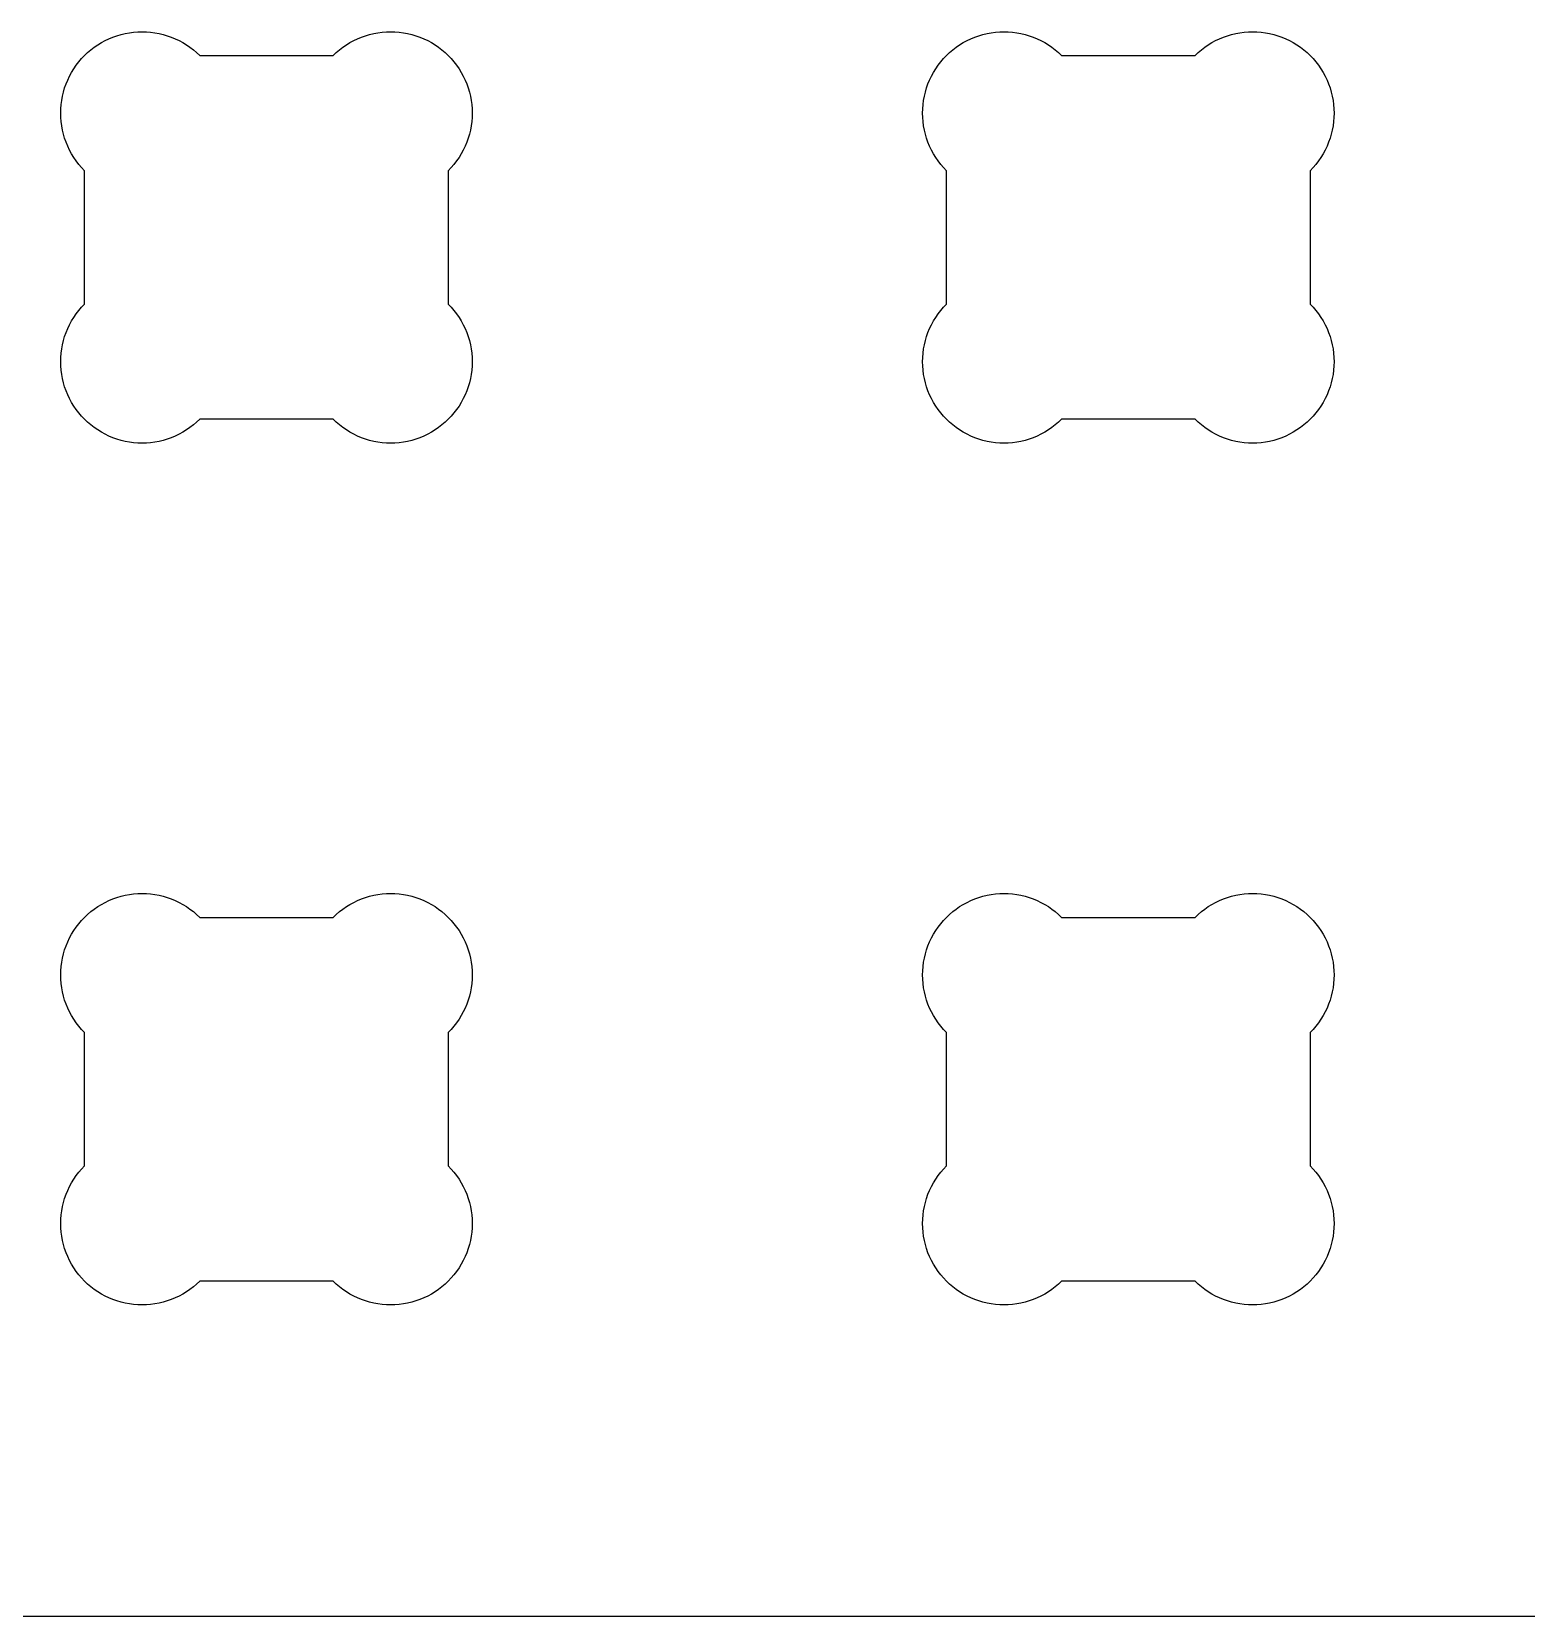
# Model space of a CAD drawing. Header units: metres. Extents: x 0 to 406, y 0 to 165.
# Drawn here: x 51.7 to 106.7, y 0 to 58.4 of the extents above; entities that cross this region are included whole.
import ezdxf

# ---------------------------------------------------------------- set-up
doc = ezdxf.new("R2010")
doc.units = ezdxf.units.M

msp = doc.modelspace()

# ---------------------------------------------------------------- linework, layer by layer
for p, q in [((55.5893, 58.3746), (55.7463, 58.3787)), ((55.7463, 58.3787), (55.9033, 58.3746)), ((64.7467, 58.3746), (64.9037, 58.3787)), ((64.9037, 58.3787), (65.0607, 58.3746)), ((87.3393, 58.3746), (87.4963, 58.3787)), ((87.4963, 58.3787), (87.6533, 58.3746)), ((96.4967, 58.3746), (96.6537, 58.3787)), ((96.6537, 58.3787), (96.8107, 58.3746)), ((53.8584, 57.7101), (53.983, 57.8057)), ((53.983, 57.8057), (54.1124, 57.8947)), ((54.1124, 57.8947), (54.2463, 57.9768)), ((54.2463, 57.9768), (54.3843, 58.0517)), ((54.3843, 58.0517), (54.5261, 58.1193)), ((54.5261, 58.1193), (54.6712, 58.1794)), ((54.6712, 58.1794), (54.8193, 58.2318)), ((54.8193, 58.2318), (54.9699, 58.2765)), ((54.9699, 58.2765), (55.1226, 58.3131)), ((55.1226, 58.3131), (55.277, 58.3417)), ((55.277, 58.3417), (55.4327, 58.3622)), ((55.4327, 58.3622), (55.5893, 58.3746)), ((55.9033, 58.3746), (56.0599, 58.3622)), ((56.0599, 58.3622), (56.2156, 58.3417)), ((56.2156, 58.3417), (56.3701, 58.3131)), ((56.3701, 58.3131), (56.5228, 58.2765)), ((56.5228, 58.2765), (56.6734, 58.2318)), ((56.6734, 58.2318), (56.8214, 58.1794)), ((56.8214, 58.1794), (56.9665, 58.1193)), ((56.9665, 58.1193), (57.1083, 58.0517)), ((57.1083, 58.0517), (57.2463, 57.9768)), ((57.2463, 57.9768), (57.3802, 57.8947)), ((57.3802, 57.8947), (57.5097, 57.8057)), ((57.5097, 57.8057), (57.6343, 57.7101)), ((63.0157, 57.7101), (63.1403, 57.8057)), ((63.1403, 57.8057), (63.2698, 57.8947)), ((63.2698, 57.8947), (63.4037, 57.9768)), ((63.4037, 57.9768), (63.5417, 58.0517)), ((63.5417, 58.0517), (63.6835, 58.1193)), ((63.6835, 58.1193), (63.8286, 58.1794)), ((63.8286, 58.1794), (63.9766, 58.2318)), ((63.9766, 58.2318), (64.1272, 58.2765)), ((64.1272, 58.2765), (64.2799, 58.3131)), ((64.2799, 58.3131), (64.4344, 58.3417)), ((64.4344, 58.3417), (64.5901, 58.3622)), ((64.5901, 58.3622), (64.7467, 58.3746)), ((65.0607, 58.3746), (65.2173, 58.3622)), ((65.2173, 58.3622), (65.373, 58.3417)), ((65.373, 58.3417), (65.5274, 58.3131)), ((65.5274, 58.3131), (65.6801, 58.2765)), ((65.6801, 58.2765), (65.8307, 58.2318)), ((65.8307, 58.2318), (65.9788, 58.1794)), ((65.9788, 58.1794), (66.1239, 58.1193)), ((66.1239, 58.1193), (66.2657, 58.0517)), ((66.2657, 58.0517), (66.4037, 57.9768)), ((66.4037, 57.9768), (66.5376, 57.8947)), ((66.5376, 57.8947), (66.667, 57.8057)), ((66.667, 57.8057), (66.7916, 57.7101)), ((85.6084, 57.7101), (85.733, 57.8057)), ((85.733, 57.8057), (85.8624, 57.8947)), ((85.8624, 57.8947), (85.9963, 57.9768)), ((85.9963, 57.9768), (86.1343, 58.0517)), ((86.1343, 58.0517), (86.2761, 58.1193)), ((86.2761, 58.1193), (86.4212, 58.1794)), ((86.4212, 58.1794), (86.5693, 58.2318)), ((86.5693, 58.2318), (86.7199, 58.2765)), ((86.7199, 58.2765), (86.8726, 58.3131)), ((86.8726, 58.3131), (87.027, 58.3417)), ((87.027, 58.3417), (87.1827, 58.3622)), ((87.1827, 58.3622), (87.3393, 58.3746)), ((87.6533, 58.3746), (87.8099, 58.3622)), ((87.8099, 58.3622), (87.9656, 58.3417)), ((87.9656, 58.3417), (88.1201, 58.3131)), ((88.1201, 58.3131), (88.2728, 58.2765)), ((88.2728, 58.2765), (88.4234, 58.2318)), ((88.4234, 58.2318), (88.5714, 58.1794)), ((88.5714, 58.1794), (88.7165, 58.1193)), ((88.7165, 58.1193), (88.8583, 58.0517)), ((88.8583, 58.0517), (88.9963, 57.9768)), ((88.9963, 57.9768), (89.1302, 57.8947)), ((89.1302, 57.8947), (89.2597, 57.8057)), ((89.2597, 57.8057), (89.3843, 57.7101)), ((94.7657, 57.7101), (94.8903, 57.8057)), ((94.8903, 57.8057), (95.0198, 57.8947)), ((95.0198, 57.8947), (95.1537, 57.9768)), ((95.1537, 57.9768), (95.2917, 58.0517)), ((95.2917, 58.0517), (95.4335, 58.1193)), ((95.4335, 58.1193), (95.5786, 58.1794)), ((95.5786, 58.1794), (95.7266, 58.2318)), ((95.7266, 58.2318), (95.8772, 58.2765)), ((95.8772, 58.2765), (96.0299, 58.3131)), ((96.0299, 58.3131), (96.1844, 58.3417)), ((96.1844, 58.3417), (96.3401, 58.3622)), ((96.3401, 58.3622), (96.4967, 58.3746)), ((96.8107, 58.3746), (96.9673, 58.3622)), ((96.9673, 58.3622), (97.123, 58.3417)), ((97.123, 58.3417), (97.2774, 58.3131)), ((97.2774, 58.3131), (97.4301, 58.2765)), ((97.4301, 58.2765), (97.5807, 58.2318)), ((97.5807, 58.2318), (97.7288, 58.1794)), ((97.7288, 58.1794), (97.8739, 58.1193)), ((97.8739, 58.1193), (98.0157, 58.0517)), ((98.0157, 58.0517), (98.1537, 57.9768)), ((98.1537, 57.9768), (98.2876, 57.8947)), ((98.2876, 57.8947), (98.417, 57.8057)), ((98.417, 57.8057), (98.5416, 57.7101)), ((53.3193, 57.142), (53.4149, 57.2666)), ((53.4149, 57.2666), (53.5169, 57.3861)), ((53.5169, 57.3861), (53.625, 57.5)), ((53.625, 57.5), (53.7389, 57.6081)), ((53.7389, 57.6081), (53.8584, 57.7101)), ((57.6343, 57.7101), (57.7537, 57.6081)), ((57.7537, 57.6081), (57.8676, 57.5)), ((57.8676, 57.5), (62.7824, 57.5)), ((62.7824, 57.5), (62.8963, 57.6081)), ((62.8963, 57.6081), (63.0157, 57.7101)), ((66.7916, 57.7101), (66.9111, 57.6081)), ((66.9111, 57.6081), (67.025, 57.5)), ((67.025, 57.5), (67.1331, 57.3861)), ((67.1331, 57.3861), (67.2351, 57.2666)), ((67.2351, 57.2666), (67.3307, 57.142)), ((85.0693, 57.142), (85.1649, 57.2666)), ((85.1649, 57.2666), (85.2669, 57.3861)), ((85.2669, 57.3861), (85.375, 57.5)), ((85.375, 57.5), (85.4889, 57.6081)), ((85.4889, 57.6081), (85.6084, 57.7101)), ((89.3843, 57.7101), (89.5037, 57.6081)), ((89.5037, 57.6081), (89.6176, 57.5)), ((89.6176, 57.5), (94.5324, 57.5)), ((94.5324, 57.5), (94.6463, 57.6081)), ((94.6463, 57.6081), (94.7657, 57.7101)), ((98.5416, 57.7101), (98.6611, 57.6081)), ((98.6611, 57.6081), (98.775, 57.5)), ((98.775, 57.5), (98.8831, 57.3861)), ((98.8831, 57.3861), (98.9851, 57.2666)), ((98.9851, 57.2666), (99.0807, 57.142)), ((53.0057, 56.5989), (53.0733, 56.7407)), ((53.0733, 56.7407), (53.1482, 56.8787)), ((53.1482, 56.8787), (53.2303, 57.0126)), ((53.2303, 57.0126), (53.3193, 57.142)), ((67.3307, 57.142), (67.4197, 57.0126)), ((67.4197, 57.0126), (67.5018, 56.8787)), ((67.5018, 56.8787), (67.5767, 56.7407)), ((67.5767, 56.7407), (67.6443, 56.5989)), ((84.7557, 56.5989), (84.8233, 56.7407)), ((84.8233, 56.7407), (84.8982, 56.8787)), ((84.8982, 56.8787), (84.9803, 57.0126)), ((84.9803, 57.0126), (85.0693, 57.142)), ((99.0807, 57.142), (99.1697, 57.0126)), ((99.1697, 57.0126), (99.2518, 56.8787)), ((99.2518, 56.8787), (99.3267, 56.7407)), ((99.3267, 56.7407), (99.3943, 56.5989)), ((52.8119, 56.0024), (52.8485, 56.1551)), ((52.8485, 56.1551), (52.8932, 56.3057)), ((52.8932, 56.3057), (52.9456, 56.4538)), ((52.9456, 56.4538), (53.0057, 56.5989)), ((67.6443, 56.5989), (67.7044, 56.4538)), ((67.7044, 56.4538), (67.7568, 56.3057)), ((67.7568, 56.3057), (67.8015, 56.1551)), ((67.8015, 56.1551), (67.8381, 56.0024)), ((84.5619, 56.0024), (84.5985, 56.1551)), ((84.5985, 56.1551), (84.6432, 56.3057)), ((84.6432, 56.3057), (84.6956, 56.4538)), ((84.6956, 56.4538), (84.7557, 56.5989)), ((99.3943, 56.5989), (99.4544, 56.4538)), ((99.4544, 56.4538), (99.5068, 56.3057)), ((99.5068, 56.3057), (99.5515, 56.1551)), ((99.5515, 56.1551), (99.5881, 56.0024)), ((52.7463, 55.3787), (52.7504, 55.5357)), ((52.7504, 55.5357), (52.7628, 55.6923)), ((52.7628, 55.6923), (52.7833, 55.848)), ((52.7833, 55.848), (52.8119, 56.0024)), ((67.8381, 56.0024), (67.8667, 55.848)), ((67.8667, 55.848), (67.8872, 55.6923)), ((67.8872, 55.6923), (67.8996, 55.5357)), ((67.8996, 55.5357), (67.9037, 55.3787)), ((84.4963, 55.3787), (84.5004, 55.5357)), ((84.5004, 55.5357), (84.5128, 55.6923)), ((84.5128, 55.6923), (84.5333, 55.848)), ((84.5333, 55.848), (84.5619, 56.0024)), ((99.5881, 56.0024), (99.6167, 55.848)), ((99.6167, 55.848), (99.6372, 55.6923)), ((99.6372, 55.6923), (99.6496, 55.5357)), ((99.6496, 55.5357), (99.6537, 55.3787)), ((52.7504, 55.2217), (52.7463, 55.3787)), ((52.7628, 55.0651), (52.7504, 55.2217)), ((52.7833, 54.9094), (52.7628, 55.0651)), ((52.8119, 54.7549), (52.7833, 54.9094)), ((67.8667, 54.9094), (67.8381, 54.7549)), ((67.8872, 55.0651), (67.8667, 54.9094)), ((67.8996, 55.2217), (67.8872, 55.0651)), ((67.9037, 55.3787), (67.8996, 55.2217)), ((84.5004, 55.2217), (84.4963, 55.3787)), ((84.5128, 55.0651), (84.5004, 55.2217)), ((84.5333, 54.9094), (84.5128, 55.0651)), ((84.5619, 54.7549), (84.5333, 54.9094)), ((99.6167, 54.9094), (99.5881, 54.7549)), ((99.6372, 55.0651), (99.6167, 54.9094)), ((99.6496, 55.2217), (99.6372, 55.0651)), ((99.6537, 55.3787), (99.6496, 55.2217)), ((52.8485, 54.6022), (52.8119, 54.7549)), ((52.8932, 54.4516), (52.8485, 54.6022)), ((52.9456, 54.3036), (52.8932, 54.4516)), ((53.0057, 54.1585), (52.9456, 54.3036)), ((67.7044, 54.3036), (67.6443, 54.1585)), ((67.7568, 54.4516), (67.7044, 54.3036)), ((67.8015, 54.6022), (67.7568, 54.4516)), ((67.8381, 54.7549), (67.8015, 54.6022)), ((84.5985, 54.6022), (84.5619, 54.7549)), ((84.6432, 54.4516), (84.5985, 54.6022)), ((84.6956, 54.3036), (84.6432, 54.4516)), ((84.7557, 54.1585), (84.6956, 54.3036)), ((99.4544, 54.3036), (99.3943, 54.1585)), ((99.5068, 54.4516), (99.4544, 54.3036)), ((99.5515, 54.6022), (99.5068, 54.4516)), ((99.5881, 54.7549), (99.5515, 54.6022)), ((53.0733, 54.0167), (53.0057, 54.1585)), ((53.1482, 53.8787), (53.0733, 54.0167)), ((53.2303, 53.7448), (53.1482, 53.8787)), ((53.3193, 53.6153), (53.2303, 53.7448)), ((67.4197, 53.7448), (67.3307, 53.6153)), ((67.5018, 53.8787), (67.4197, 53.7448)), ((67.5767, 54.0167), (67.5018, 53.8787)), ((67.6443, 54.1585), (67.5767, 54.0167)), ((84.8233, 54.0167), (84.7557, 54.1585)), ((84.8982, 53.8787), (84.8233, 54.0167)), ((84.9803, 53.7448), (84.8982, 53.8787)), ((85.0693, 53.6153), (84.9803, 53.7448)), ((99.1697, 53.7448), (99.0807, 53.6153)), ((99.2518, 53.8787), (99.1697, 53.7448)), ((99.3267, 54.0167), (99.2518, 53.8787)), ((99.3943, 54.1585), (99.3267, 54.0167)), ((53.4149, 53.4907), (53.3193, 53.6153)), ((53.5169, 53.3713), (53.4149, 53.4907)), ((53.625, 53.2574), (53.5169, 53.3713)), ((53.625, 48.3426), (53.625, 53.2574)), ((67.1331, 53.3713), (67.025, 53.2574)), ((67.025, 53.2574), (67.025, 48.3426)), ((67.2351, 53.4907), (67.1331, 53.3713)), ((67.3307, 53.6153), (67.2351, 53.4907)), ((85.1649, 53.4907), (85.0693, 53.6153)), ((85.2669, 53.3713), (85.1649, 53.4907)), ((85.375, 53.2574), (85.2669, 53.3713)), ((85.375, 48.3426), (85.375, 53.2574)), ((98.8831, 53.3713), (98.775, 53.2574)), ((98.775, 53.2574), (98.775, 48.3426)), ((98.9851, 53.4907), (98.8831, 53.3713)), ((99.0807, 53.6153), (98.9851, 53.4907)), ((53.2303, 47.8552), (53.3193, 47.9847)), ((53.3193, 47.9847), (53.4149, 48.1093)), ((53.4149, 48.1093), (53.5169, 48.2287)), ((53.5169, 48.2287), (53.625, 48.3426)), ((67.025, 48.3426), (67.1331, 48.2287)), ((67.1331, 48.2287), (67.2351, 48.1093)), ((67.2351, 48.1093), (67.3307, 47.9847)), ((67.3307, 47.9847), (67.4197, 47.8552)), ((84.9803, 47.8552), (85.0693, 47.9847)), ((85.0693, 47.9847), (85.1649, 48.1093)), ((85.1649, 48.1093), (85.2669, 48.2287)), ((85.2669, 48.2287), (85.375, 48.3426)), ((98.775, 48.3426), (98.8831, 48.2287)), ((98.8831, 48.2287), (98.9851, 48.1093)), ((98.9851, 48.1093), (99.0807, 47.9847)), ((99.0807, 47.9847), (99.1697, 47.8552)), ((52.8932, 47.1484), (52.9456, 47.2964)), ((52.9456, 47.2964), (53.0057, 47.4415)), ((53.0057, 47.4415), (53.0733, 47.5833)), ((53.0733, 47.5833), (53.1482, 47.7213)), ((53.1482, 47.7213), (53.2303, 47.8552)), ((67.4197, 47.8552), (67.5018, 47.7213)), ((67.5018, 47.7213), (67.5767, 47.5833)), ((67.5767, 47.5833), (67.6443, 47.4415)), ((67.6443, 47.4415), (67.7044, 47.2964)), ((67.7044, 47.2964), (67.7568, 47.1484)), ((84.6432, 47.1484), (84.6956, 47.2964)), ((84.6956, 47.2964), (84.7557, 47.4415)), ((84.7557, 47.4415), (84.8233, 47.5833)), ((84.8233, 47.5833), (84.8982, 47.7213)), ((84.8982, 47.7213), (84.9803, 47.8552)), ((99.1697, 47.8552), (99.2518, 47.7213)), ((99.2518, 47.7213), (99.3267, 47.5833)), ((99.3267, 47.5833), (99.3943, 47.4415)), ((99.3943, 47.4415), (99.4544, 47.2964)), ((99.4544, 47.2964), (99.5068, 47.1484)), ((52.7833, 46.6906), (52.8119, 46.8451)), ((52.8119, 46.8451), (52.8485, 46.9978)), ((52.8485, 46.9978), (52.8932, 47.1484)), ((67.7568, 47.1484), (67.8015, 46.9978)), ((67.8015, 46.9978), (67.8381, 46.8451)), ((67.8381, 46.8451), (67.8667, 46.6906)), ((84.5333, 46.6906), (84.5619, 46.8451)), ((84.5619, 46.8451), (84.5985, 46.9978)), ((84.5985, 46.9978), (84.6432, 47.1484)), ((99.5068, 47.1484), (99.5515, 46.9978)), ((99.5515, 46.9978), (99.5881, 46.8451)), ((99.5881, 46.8451), (99.6167, 46.6906)), ((52.7463, 46.2213), (52.7504, 46.3783)), ((52.7504, 46.0643), (52.7463, 46.2213)), ((52.7504, 46.3783), (52.7628, 46.5349)), ((52.7628, 46.5349), (52.7833, 46.6906)), ((67.8667, 46.6906), (67.8872, 46.5349)), ((67.8872, 46.5349), (67.8996, 46.3783)), ((67.8996, 46.3783), (67.9037, 46.2213)), ((67.9037, 46.2213), (67.8996, 46.0643)), ((84.4963, 46.2213), (84.5004, 46.3783)), ((84.5004, 46.0643), (84.4963, 46.2213)), ((84.5004, 46.3783), (84.5128, 46.5349)), ((84.5128, 46.5349), (84.5333, 46.6906)), ((99.6167, 46.6906), (99.6372, 46.5349)), ((99.6372, 46.5349), (99.6496, 46.3783)), ((99.6496, 46.3783), (99.6537, 46.2213)), ((99.6537, 46.2213), (99.6496, 46.0643)), ((52.7628, 45.9077), (52.7504, 46.0643)), ((52.7833, 45.752), (52.7628, 45.9077)), ((52.8119, 45.5976), (52.7833, 45.752)), ((52.8485, 45.4449), (52.8119, 45.5976)), ((67.8381, 45.5976), (67.8015, 45.4449)), ((67.8667, 45.752), (67.8381, 45.5976)), ((67.8872, 45.9077), (67.8667, 45.752)), ((67.8996, 46.0643), (67.8872, 45.9077)), ((84.5128, 45.9077), (84.5004, 46.0643)), ((84.5333, 45.752), (84.5128, 45.9077)), ((84.5619, 45.5976), (84.5333, 45.752)), ((84.5985, 45.4449), (84.5619, 45.5976)), ((99.5881, 45.5976), (99.5515, 45.4449)), ((99.6167, 45.752), (99.5881, 45.5976)), ((99.6372, 45.9077), (99.6167, 45.752)), ((99.6496, 46.0643), (99.6372, 45.9077)), ((52.8932, 45.2943), (52.8485, 45.4449)), ((52.9456, 45.1462), (52.8932, 45.2943)), ((53.0057, 45.0011), (52.9456, 45.1462)), ((53.0733, 44.8593), (53.0057, 45.0011)), ((67.6443, 45.0011), (67.5767, 44.8593)), ((67.7044, 45.1462), (67.6443, 45.0011)), ((67.7568, 45.2943), (67.7044, 45.1462)), ((67.8015, 45.4449), (67.7568, 45.2943)), ((84.6432, 45.2943), (84.5985, 45.4449)), ((84.6956, 45.1462), (84.6432, 45.2943)), ((84.7557, 45.0011), (84.6956, 45.1462)), ((84.8233, 44.8593), (84.7557, 45.0011)), ((99.3943, 45.0011), (99.3267, 44.8593)), ((99.4544, 45.1462), (99.3943, 45.0011)), ((99.5068, 45.2943), (99.4544, 45.1462)), ((99.5515, 45.4449), (99.5068, 45.2943)), ((53.1482, 44.7213), (53.0733, 44.8593)), ((53.2303, 44.5874), (53.1482, 44.7213)), ((53.3193, 44.458), (53.2303, 44.5874)), ((53.4149, 44.3334), (53.3193, 44.458)), ((67.3307, 44.458), (67.2351, 44.3334)), ((67.4197, 44.5874), (67.3307, 44.458)), ((67.5018, 44.7213), (67.4197, 44.5874)), ((67.5767, 44.8593), (67.5018, 44.7213)), ((84.8982, 44.7213), (84.8233, 44.8593)), ((84.9803, 44.5874), (84.8982, 44.7213)), ((85.0693, 44.458), (84.9803, 44.5874)), ((85.1649, 44.3334), (85.0693, 44.458)), ((99.0807, 44.458), (98.9851, 44.3334)), ((99.1697, 44.5874), (99.0807, 44.458)), ((99.2518, 44.7213), (99.1697, 44.5874)), ((99.3267, 44.8593), (99.2518, 44.7213)), ((53.5169, 44.2139), (53.4149, 44.3334)), ((53.625, 44.1), (53.5169, 44.2139)), ((53.7389, 43.9919), (53.625, 44.1)), ((53.8584, 43.8899), (53.7389, 43.9919)), ((53.983, 43.7943), (53.8584, 43.8899)), ((54.1124, 43.7053), (53.983, 43.7943)), ((57.5097, 43.7943), (57.3802, 43.7053)), ((57.6343, 43.8899), (57.5097, 43.7943)), ((57.7537, 43.9919), (57.6343, 43.8899)), ((57.8676, 44.1), (57.7537, 43.9919)), ((62.7824, 44.1), (57.8676, 44.1)), ((62.8963, 43.9919), (62.7824, 44.1)), ((63.0157, 43.8899), (62.8963, 43.9919)), ((63.1403, 43.7943), (63.0157, 43.8899)), ((63.2698, 43.7053), (63.1403, 43.7943)), ((66.667, 43.7943), (66.5376, 43.7053)), ((66.7916, 43.8899), (66.667, 43.7943)), ((66.9111, 43.9919), (66.7916, 43.8899)), ((67.025, 44.1), (66.9111, 43.9919)), ((67.1331, 44.2139), (67.025, 44.1)), ((67.2351, 44.3334), (67.1331, 44.2139)), ((85.2669, 44.2139), (85.1649, 44.3334)), ((85.375, 44.1), (85.2669, 44.2139)), ((85.4889, 43.9919), (85.375, 44.1)), ((85.6084, 43.8899), (85.4889, 43.9919)), ((85.733, 43.7943), (85.6084, 43.8899)), ((85.8624, 43.7053), (85.733, 43.7943)), ((89.2597, 43.7943), (89.1302, 43.7053)), ((89.3843, 43.8899), (89.2597, 43.7943)), ((89.5037, 43.9919), (89.3843, 43.8899)), ((89.6176, 44.1), (89.5037, 43.9919)), ((94.5324, 44.1), (89.6176, 44.1)), ((94.6463, 43.9919), (94.5324, 44.1)), ((94.7657, 43.8899), (94.6463, 43.9919)), ((94.8903, 43.7943), (94.7657, 43.8899)), ((95.0198, 43.7053), (94.8903, 43.7943)), ((98.417, 43.7943), (98.2876, 43.7053)), ((98.5416, 43.8899), (98.417, 43.7943)), ((98.6611, 43.9919), (98.5416, 43.8899)), ((98.775, 44.1), (98.6611, 43.9919)), ((98.8831, 44.2139), (98.775, 44.1)), ((98.9851, 44.3334), (98.8831, 44.2139)), ((54.2463, 43.6232), (54.1124, 43.7053)), ((54.3843, 43.5483), (54.2463, 43.6232)), ((54.5261, 43.4807), (54.3843, 43.5483)), ((54.6712, 43.4206), (54.5261, 43.4807)), ((54.8193, 43.3682), (54.6712, 43.4206)), ((54.9699, 43.3235), (54.8193, 43.3682)), ((55.1226, 43.2869), (54.9699, 43.3235)), ((55.277, 43.2583), (55.1226, 43.2869)), ((55.4327, 43.2378), (55.277, 43.2583)), ((55.5893, 43.2254), (55.4327, 43.2378)), ((55.7463, 43.2213), (55.5893, 43.2254)), ((55.9033, 43.2254), (55.7463, 43.2213)), ((56.0599, 43.2378), (55.9033, 43.2254)), ((56.2156, 43.2583), (56.0599, 43.2378)), ((56.3701, 43.2869), (56.2156, 43.2583)), ((56.5228, 43.3235), (56.3701, 43.2869)), ((56.6734, 43.3682), (56.5228, 43.3235)), ((56.8214, 43.4206), (56.6734, 43.3682)), ((56.9665, 43.4807), (56.8214, 43.4206)), ((57.1083, 43.5483), (56.9665, 43.4807)), ((57.2463, 43.6232), (57.1083, 43.5483)), ((57.3802, 43.7053), (57.2463, 43.6232)), ((63.4037, 43.6232), (63.2698, 43.7053)), ((63.5417, 43.5483), (63.4037, 43.6232)), ((63.6835, 43.4807), (63.5417, 43.5483)), ((63.8286, 43.4206), (63.6835, 43.4807)), ((63.9766, 43.3682), (63.8286, 43.4206)), ((64.1272, 43.3235), (63.9766, 43.3682)), ((64.2799, 43.2869), (64.1272, 43.3235)), ((64.4344, 43.2583), (64.2799, 43.2869)), ((64.5901, 43.2378), (64.4344, 43.2583)), ((64.7467, 43.2254), (64.5901, 43.2378)), ((64.9037, 43.2213), (64.7467, 43.2254)), ((65.0607, 43.2254), (64.9037, 43.2213)), ((65.2173, 43.2378), (65.0607, 43.2254)), ((65.373, 43.2583), (65.2173, 43.2378)), ((65.5274, 43.2869), (65.373, 43.2583)), ((65.6801, 43.3235), (65.5274, 43.2869)), ((65.8307, 43.3682), (65.6801, 43.3235)), ((65.9788, 43.4206), (65.8307, 43.3682)), ((66.1239, 43.4807), (65.9788, 43.4206)), ((66.2657, 43.5483), (66.1239, 43.4807)), ((66.4037, 43.6232), (66.2657, 43.5483)), ((66.5376, 43.7053), (66.4037, 43.6232)), ((85.9963, 43.6232), (85.8624, 43.7053)), ((86.1343, 43.5483), (85.9963, 43.6232)), ((86.2761, 43.4807), (86.1343, 43.5483)), ((86.4212, 43.4206), (86.2761, 43.4807)), ((86.5693, 43.3682), (86.4212, 43.4206)), ((86.7199, 43.3235), (86.5693, 43.3682)), ((86.8726, 43.2869), (86.7199, 43.3235)), ((87.027, 43.2583), (86.8726, 43.2869)), ((87.1827, 43.2378), (87.027, 43.2583)), ((87.3393, 43.2254), (87.1827, 43.2378)), ((87.4963, 43.2213), (87.3393, 43.2254)), ((87.6533, 43.2254), (87.4963, 43.2213)), ((87.8099, 43.2378), (87.6533, 43.2254)), ((87.9656, 43.2583), (87.8099, 43.2378)), ((88.1201, 43.2869), (87.9656, 43.2583)), ((88.2728, 43.3235), (88.1201, 43.2869)), ((88.4234, 43.3682), (88.2728, 43.3235)), ((88.5714, 43.4206), (88.4234, 43.3682)), ((88.7165, 43.4807), (88.5714, 43.4206)), ((88.8583, 43.5483), (88.7165, 43.4807)), ((88.9963, 43.6232), (88.8583, 43.5483)), ((89.1302, 43.7053), (88.9963, 43.6232)), ((95.1537, 43.6232), (95.0198, 43.7053)), ((95.2917, 43.5483), (95.1537, 43.6232)), ((95.4335, 43.4807), (95.2917, 43.5483)), ((95.5786, 43.4206), (95.4335, 43.4807)), ((95.7266, 43.3682), (95.5786, 43.4206)), ((95.8772, 43.3235), (95.7266, 43.3682)), ((96.0299, 43.2869), (95.8772, 43.3235)), ((96.1844, 43.2583), (96.0299, 43.2869)), ((96.3401, 43.2378), (96.1844, 43.2583)), ((96.4967, 43.2254), (96.3401, 43.2378)), ((96.6537, 43.2213), (96.4967, 43.2254)), ((96.8107, 43.2254), (96.6537, 43.2213)), ((96.9673, 43.2378), (96.8107, 43.2254)), ((97.123, 43.2583), (96.9673, 43.2378)), ((97.2774, 43.2869), (97.123, 43.2583)), ((97.4301, 43.3235), (97.2774, 43.2869)), ((97.5807, 43.3682), (97.4301, 43.3235)), ((97.7288, 43.4206), (97.5807, 43.3682)), ((97.8739, 43.4807), (97.7288, 43.4206)), ((98.0157, 43.5483), (97.8739, 43.4807)), ((98.1537, 43.6232), (98.0157, 43.5483)), ((98.2876, 43.7053), (98.1537, 43.6232)), ((54.2463, 26.2268), (54.3843, 26.3017)), ((54.3843, 26.3017), (54.5261, 26.3693)), ((54.5261, 26.3693), (54.6712, 26.4294)), ((54.6712, 26.4294), (54.8193, 26.4818)), ((54.8193, 26.4818), (54.9699, 26.5265)), ((54.9699, 26.5265), (55.1226, 26.5631)), ((55.1226, 26.5631), (55.277, 26.5917)), ((55.277, 26.5917), (55.4327, 26.6122)), ((55.4327, 26.6122), (55.5893, 26.6246)), ((55.5893, 26.6246), (55.7463, 26.6287)), ((55.7463, 26.6287), (55.9033, 26.6246)), ((55.9033, 26.6246), (56.0599, 26.6122)), ((56.0599, 26.6122), (56.2156, 26.5917)), ((56.2156, 26.5917), (56.3701, 26.5631)), ((56.3701, 26.5631), (56.5228, 26.5265)), ((56.5228, 26.5265), (56.6734, 26.4818)), ((56.6734, 26.4818), (56.8214, 26.4294)), ((56.8214, 26.4294), (56.9665, 26.3693)), ((56.9665, 26.3693), (57.1083, 26.3017)), ((57.1083, 26.3017), (57.2463, 26.2268)), ((63.4037, 26.2268), (63.5417, 26.3017)), ((63.5417, 26.3017), (63.6835, 26.3693)), ((63.6835, 26.3693), (63.8286, 26.4294)), ((63.8286, 26.4294), (63.9766, 26.4818)), ((63.9766, 26.4818), (64.1272, 26.5265)), ((64.1272, 26.5265), (64.2799, 26.5631)), ((64.2799, 26.5631), (64.4344, 26.5917)), ((64.4344, 26.5917), (64.5901, 26.6122)), ((64.5901, 26.6122), (64.7467, 26.6246)), ((64.7467, 26.6246), (64.9037, 26.6287)), ((64.9037, 26.6287), (65.0607, 26.6246)), ((65.0607, 26.6246), (65.2173, 26.6122)), ((65.2173, 26.6122), (65.373, 26.5917)), ((65.373, 26.5917), (65.5274, 26.5631)), ((65.5274, 26.5631), (65.6801, 26.5265)), ((65.6801, 26.5265), (65.8307, 26.4818)), ((65.8307, 26.4818), (65.9788, 26.4294)), ((65.9788, 26.4294), (66.1239, 26.3693)), ((66.1239, 26.3693), (66.2657, 26.3017)), ((66.2657, 26.3017), (66.4037, 26.2268)), ((85.9963, 26.2268), (86.1343, 26.3017)), ((86.1343, 26.3017), (86.2761, 26.3693)), ((86.2761, 26.3693), (86.4212, 26.4294)), ((86.4212, 26.4294), (86.5693, 26.4818)), ((86.5693, 26.4818), (86.7199, 26.5265)), ((86.7199, 26.5265), (86.8726, 26.5631)), ((86.8726, 26.5631), (87.027, 26.5917)), ((87.027, 26.5917), (87.1827, 26.6122)), ((87.1827, 26.6122), (87.3393, 26.6246)), ((87.3393, 26.6246), (87.4963, 26.6287)), ((87.4963, 26.6287), (87.6533, 26.6246)), ((87.6533, 26.6246), (87.8099, 26.6122)), ((87.8099, 26.6122), (87.9656, 26.5917)), ((87.9656, 26.5917), (88.1201, 26.5631)), ((88.1201, 26.5631), (88.2728, 26.5265)), ((88.2728, 26.5265), (88.4234, 26.4818)), ((88.4234, 26.4818), (88.5714, 26.4294)), ((88.5714, 26.4294), (88.7165, 26.3693)), ((88.7165, 26.3693), (88.8583, 26.3017)), ((88.8583, 26.3017), (88.9963, 26.2268)), ((95.1537, 26.2268), (95.2917, 26.3017)), ((95.2917, 26.3017), (95.4335, 26.3693)), ((95.4335, 26.3693), (95.5786, 26.4294)), ((95.5786, 26.4294), (95.7266, 26.4818)), ((95.7266, 26.4818), (95.8772, 26.5265)), ((95.8772, 26.5265), (96.0299, 26.5631)), ((96.0299, 26.5631), (96.1844, 26.5917)), ((96.1844, 26.5917), (96.3401, 26.6122)), ((96.3401, 26.6122), (96.4967, 26.6246)), ((96.4967, 26.6246), (96.6537, 26.6287)), ((96.6537, 26.6287), (96.8107, 26.6246)), ((96.8107, 26.6246), (96.9673, 26.6122)), ((96.9673, 26.6122), (97.123, 26.5917)), ((97.123, 26.5917), (97.2774, 26.5631)), ((97.2774, 26.5631), (97.4301, 26.5265)), ((97.4301, 26.5265), (97.5807, 26.4818)), ((97.5807, 26.4818), (97.7288, 26.4294)), ((97.7288, 26.4294), (97.8739, 26.3693)), ((97.8739, 26.3693), (98.0157, 26.3017)), ((98.0157, 26.3017), (98.1537, 26.2268)), ((53.5169, 25.6361), (53.625, 25.75)), ((53.625, 25.75), (53.7389, 25.8581)), ((53.7389, 25.8581), (53.8584, 25.9601)), ((53.8584, 25.9601), (53.983, 26.0557)), ((53.983, 26.0557), (54.1124, 26.1447)), ((54.1124, 26.1447), (54.2463, 26.2268)), ((57.2463, 26.2268), (57.3802, 26.1447)), ((57.3802, 26.1447), (57.5097, 26.0557)), ((57.5097, 26.0557), (57.6343, 25.9601)), ((57.6343, 25.9601), (57.7537, 25.8581)), ((57.7537, 25.8581), (57.8676, 25.75)), ((57.8676, 25.75), (62.7824, 25.75)), ((62.7824, 25.75), (62.8963, 25.8581)), ((62.8963, 25.8581), (63.0157, 25.9601)), ((63.0157, 25.9601), (63.1403, 26.0557)), ((63.1403, 26.0557), (63.2698, 26.1447)), ((63.2698, 26.1447), (63.4037, 26.2268)), ((66.4037, 26.2268), (66.5376, 26.1447)), ((66.5376, 26.1447), (66.667, 26.0557)), ((66.667, 26.0557), (66.7916, 25.9601)), ((66.7916, 25.9601), (66.9111, 25.8581)), ((66.9111, 25.8581), (67.025, 25.75)), ((67.025, 25.75), (67.1331, 25.6361)), ((85.2669, 25.6361), (85.375, 25.75)), ((85.375, 25.75), (85.4889, 25.8581)), ((85.4889, 25.8581), (85.6084, 25.9601)), ((85.6084, 25.9601), (85.733, 26.0557)), ((85.733, 26.0557), (85.8624, 26.1447)), ((85.8624, 26.1447), (85.9963, 26.2268)), ((88.9963, 26.2268), (89.1302, 26.1447)), ((89.1302, 26.1447), (89.2597, 26.0557)), ((89.2597, 26.0557), (89.3843, 25.9601)), ((89.3843, 25.9601), (89.5037, 25.8581)), ((89.5037, 25.8581), (89.6176, 25.75)), ((89.6176, 25.75), (94.5324, 25.75)), ((94.5324, 25.75), (94.6463, 25.8581)), ((94.6463, 25.8581), (94.7657, 25.9601)), ((94.7657, 25.9601), (94.8903, 26.0557)), ((94.8903, 26.0557), (95.0198, 26.1447)), ((95.0198, 26.1447), (95.1537, 26.2268)), ((98.1537, 26.2268), (98.2876, 26.1447)), ((98.2876, 26.1447), (98.417, 26.0557)), ((98.417, 26.0557), (98.5416, 25.9601)), ((98.5416, 25.9601), (98.6611, 25.8581)), ((98.6611, 25.8581), (98.775, 25.75)), ((98.775, 25.75), (98.8831, 25.6361)), ((53.0733, 24.9907), (53.1482, 25.1287)), ((53.1482, 25.1287), (53.2303, 25.2626)), ((53.2303, 25.2626), (53.3193, 25.392)), ((53.3193, 25.392), (53.4149, 25.5166)), ((53.4149, 25.5166), (53.5169, 25.6361)), ((67.1331, 25.6361), (67.2351, 25.5166)), ((67.2351, 25.5166), (67.3307, 25.392)), ((67.3307, 25.392), (67.4197, 25.2626)), ((67.4197, 25.2626), (67.5018, 25.1287)), ((67.5018, 25.1287), (67.5767, 24.9907)), ((84.8233, 24.9907), (84.8982, 25.1287)), ((84.8982, 25.1287), (84.9803, 25.2626)), ((84.9803, 25.2626), (85.0693, 25.392)), ((85.0693, 25.392), (85.1649, 25.5166)), ((85.1649, 25.5166), (85.2669, 25.6361)), ((98.8831, 25.6361), (98.9851, 25.5166)), ((98.9851, 25.5166), (99.0807, 25.392)), ((99.0807, 25.392), (99.1697, 25.2626)), ((99.1697, 25.2626), (99.2518, 25.1287)), ((99.2518, 25.1287), (99.3267, 24.9907)), ((52.8485, 24.4051), (52.8932, 24.5557)), ((52.8932, 24.5557), (52.9456, 24.7038)), ((52.9456, 24.7038), (53.0057, 24.8489)), ((53.0057, 24.8489), (53.0733, 24.9907)), ((67.5767, 24.9907), (67.6443, 24.8489)), ((67.6443, 24.8489), (67.7044, 24.7038)), ((67.7044, 24.7038), (67.7568, 24.5557)), ((67.7568, 24.5557), (67.8015, 24.4051)), ((84.5985, 24.4051), (84.6432, 24.5557)), ((84.6432, 24.5557), (84.6956, 24.7038)), ((84.6956, 24.7038), (84.7557, 24.8489)), ((84.7557, 24.8489), (84.8233, 24.9907)), ((99.3267, 24.9907), (99.3943, 24.8489)), ((99.3943, 24.8489), (99.4544, 24.7038)), ((99.4544, 24.7038), (99.5068, 24.5557)), ((99.5068, 24.5557), (99.5515, 24.4051)), ((52.7504, 23.7857), (52.7628, 23.9423)), ((52.7628, 23.9423), (52.7833, 24.098)), ((52.7833, 24.098), (52.8119, 24.2524)), ((52.8119, 24.2524), (52.8485, 24.4051)), ((67.8015, 24.4051), (67.8381, 24.2524)), ((67.8381, 24.2524), (67.8667, 24.098)), ((67.8667, 24.098), (67.8872, 23.9423)), ((67.8872, 23.9423), (67.8996, 23.7857)), ((84.5004, 23.7857), (84.5128, 23.9423)), ((84.5128, 23.9423), (84.5333, 24.098)), ((84.5333, 24.098), (84.5619, 24.2524)), ((84.5619, 24.2524), (84.5985, 24.4051)), ((99.5515, 24.4051), (99.5881, 24.2524)), ((99.5881, 24.2524), (99.6167, 24.098)), ((99.6167, 24.098), (99.6372, 23.9423)), ((99.6372, 23.9423), (99.6496, 23.7857)), ((52.7463, 23.6287), (52.7504, 23.7857)), ((52.7504, 23.4717), (52.7463, 23.6287)), ((52.7628, 23.3151), (52.7504, 23.4717)), ((67.8996, 23.4717), (67.8872, 23.3151)), ((67.8996, 23.7857), (67.9037, 23.6287)), ((67.9037, 23.6287), (67.8996, 23.4717)), ((84.4963, 23.6287), (84.5004, 23.7857)), ((84.5004, 23.4717), (84.4963, 23.6287)), ((84.5128, 23.3151), (84.5004, 23.4717)), ((99.6496, 23.4717), (99.6372, 23.3151)), ((99.6496, 23.7857), (99.6537, 23.6287)), ((99.6537, 23.6287), (99.6496, 23.4717)), ((52.7833, 23.1594), (52.7628, 23.3151)), ((52.8119, 23.0049), (52.7833, 23.1594)), ((52.8485, 22.8522), (52.8119, 23.0049)), ((52.8932, 22.7016), (52.8485, 22.8522)), ((67.8015, 22.8522), (67.7568, 22.7016)), ((67.8381, 23.0049), (67.8015, 22.8522)), ((67.8667, 23.1594), (67.8381, 23.0049)), ((67.8872, 23.3151), (67.8667, 23.1594)), ((84.5333, 23.1594), (84.5128, 23.3151)), ((84.5619, 23.0049), (84.5333, 23.1594)), ((84.5985, 22.8522), (84.5619, 23.0049)), ((84.6432, 22.7016), (84.5985, 22.8522)), ((99.5515, 22.8522), (99.5068, 22.7016)), ((99.5881, 23.0049), (99.5515, 22.8522)), ((99.6167, 23.1594), (99.5881, 23.0049)), ((99.6372, 23.3151), (99.6167, 23.1594)), ((52.9456, 22.5536), (52.8932, 22.7016)), ((53.0057, 22.4085), (52.9456, 22.5536)), ((53.0733, 22.2667), (53.0057, 22.4085)), ((53.1482, 22.1287), (53.0733, 22.2667)), ((67.5767, 22.2667), (67.5018, 22.1287)), ((67.6443, 22.4085), (67.5767, 22.2667)), ((67.7044, 22.5536), (67.6443, 22.4085)), ((67.7568, 22.7016), (67.7044, 22.5536)), ((84.6956, 22.5536), (84.6432, 22.7016)), ((84.7557, 22.4085), (84.6956, 22.5536)), ((84.8233, 22.2667), (84.7557, 22.4085)), ((84.8982, 22.1287), (84.8233, 22.2667)), ((99.3267, 22.2667), (99.2518, 22.1287)), ((99.3943, 22.4085), (99.3267, 22.2667)), ((99.4544, 22.5536), (99.3943, 22.4085)), ((99.5068, 22.7016), (99.4544, 22.5536)), ((53.2303, 21.9948), (53.1482, 22.1287)), ((53.3193, 21.8653), (53.2303, 21.9948)), ((53.4149, 21.7407), (53.3193, 21.8653)), ((53.5169, 21.6213), (53.4149, 21.7407)), ((53.625, 21.5074), (53.5169, 21.6213)), ((67.1331, 21.6213), (67.025, 21.5074)), ((67.2351, 21.7407), (67.1331, 21.6213)), ((67.3307, 21.8653), (67.2351, 21.7407)), ((67.4197, 21.9948), (67.3307, 21.8653)), ((67.5018, 22.1287), (67.4197, 21.9948)), ((84.9803, 21.9948), (84.8982, 22.1287)), ((85.0693, 21.8653), (84.9803, 21.9948)), ((85.1649, 21.7407), (85.0693, 21.8653)), ((85.2669, 21.6213), (85.1649, 21.7407)), ((85.375, 21.5074), (85.2669, 21.6213)), ((98.8831, 21.6213), (98.775, 21.5074)), ((98.9851, 21.7407), (98.8831, 21.6213)), ((99.0807, 21.8653), (98.9851, 21.7407)), ((99.1697, 21.9948), (99.0807, 21.8653)), ((99.2518, 22.1287), (99.1697, 21.9948)), ((53.625, 16.5926), (53.625, 21.5074)), ((67.025, 21.5074), (67.025, 16.5926)), ((85.375, 16.5926), (85.375, 21.5074)), ((98.775, 21.5074), (98.775, 16.5926)), ((53.3193, 16.2347), (53.4149, 16.3593)), ((53.4149, 16.3593), (53.5169, 16.4787)), ((53.5169, 16.4787), (53.625, 16.5926)), ((67.025, 16.5926), (67.1331, 16.4787)), ((67.1331, 16.4787), (67.2351, 16.3593)), ((67.2351, 16.3593), (67.3307, 16.2347)), ((85.0693, 16.2347), (85.1649, 16.3593)), ((85.1649, 16.3593), (85.2669, 16.4787)), ((85.2669, 16.4787), (85.375, 16.5926)), ((98.775, 16.5926), (98.8831, 16.4787)), ((98.8831, 16.4787), (98.9851, 16.3593)), ((98.9851, 16.3593), (99.0807, 16.2347)), ((53.0057, 15.6915), (53.0733, 15.8333)), ((53.0733, 15.8333), (53.1482, 15.9713)), ((53.1482, 15.9713), (53.2303, 16.1052)), ((53.2303, 16.1052), (53.3193, 16.2347)), ((67.3307, 16.2347), (67.4197, 16.1052)), ((67.4197, 16.1052), (67.5018, 15.9713)), ((67.5018, 15.9713), (67.5767, 15.8333)), ((67.5767, 15.8333), (67.6443, 15.6915)), ((84.7557, 15.6915), (84.8233, 15.8333)), ((84.8233, 15.8333), (84.8982, 15.9713)), ((84.8982, 15.9713), (84.9803, 16.1052)), ((84.9803, 16.1052), (85.0693, 16.2347)), ((99.0807, 16.2347), (99.1697, 16.1052)), ((99.1697, 16.1052), (99.2518, 15.9713)), ((99.2518, 15.9713), (99.3267, 15.8333)), ((99.3267, 15.8333), (99.3943, 15.6915)), ((52.8119, 15.0951), (52.8485, 15.2478)), ((52.8485, 15.2478), (52.8932, 15.3984)), ((52.8932, 15.3984), (52.9456, 15.5464)), ((52.9456, 15.5464), (53.0057, 15.6915)), ((67.6443, 15.6915), (67.7044, 15.5464)), ((67.7044, 15.5464), (67.7568, 15.3984)), ((67.7568, 15.3984), (67.8015, 15.2478)), ((67.8015, 15.2478), (67.8381, 15.0951)), ((84.5619, 15.0951), (84.5985, 15.2478)), ((84.5985, 15.2478), (84.6432, 15.3984)), ((84.6432, 15.3984), (84.6956, 15.5464)), ((84.6956, 15.5464), (84.7557, 15.6915)), ((99.3943, 15.6915), (99.4544, 15.5464)), ((99.4544, 15.5464), (99.5068, 15.3984)), ((99.5068, 15.3984), (99.5515, 15.2478)), ((99.5515, 15.2478), (99.5881, 15.0951)), ((52.7463, 14.4713), (52.7504, 14.6283)), ((52.7504, 14.6283), (52.7628, 14.7849)), ((52.7628, 14.7849), (52.7833, 14.9406)), ((52.7833, 14.9406), (52.8119, 15.0951)), ((67.8381, 15.0951), (67.8667, 14.9406)), ((67.8667, 14.9406), (67.8872, 14.7849)), ((67.8872, 14.7849), (67.8996, 14.6283)), ((67.8996, 14.6283), (67.9037, 14.4713)), ((84.4963, 14.4713), (84.5004, 14.6283)), ((84.5004, 14.6283), (84.5128, 14.7849)), ((84.5128, 14.7849), (84.5333, 14.9406)), ((84.5333, 14.9406), (84.5619, 15.0951)), ((99.5881, 15.0951), (99.6167, 14.9406)), ((99.6167, 14.9406), (99.6372, 14.7849)), ((99.6372, 14.7849), (99.6496, 14.6283)), ((99.6496, 14.6283), (99.6537, 14.4713)), ((52.7504, 14.3143), (52.7463, 14.4713)), ((52.7628, 14.1577), (52.7504, 14.3143)), ((52.7833, 14.002), (52.7628, 14.1577)), ((67.8872, 14.1577), (67.8667, 14.002)), ((67.8996, 14.3143), (67.8872, 14.1577)), ((67.9037, 14.4713), (67.8996, 14.3143)), ((84.5004, 14.3143), (84.4963, 14.4713)), ((84.5128, 14.1577), (84.5004, 14.3143)), ((84.5333, 14.002), (84.5128, 14.1577)), ((99.6372, 14.1577), (99.6167, 14.002)), ((99.6496, 14.3143), (99.6372, 14.1577)), ((99.6537, 14.4713), (99.6496, 14.3143)), ((52.8119, 13.8476), (52.7833, 14.002)), ((52.8485, 13.6949), (52.8119, 13.8476)), ((52.8932, 13.5443), (52.8485, 13.6949)), ((52.9456, 13.3962), (52.8932, 13.5443)), ((67.7568, 13.5443), (67.7044, 13.3962)), ((67.8015, 13.6949), (67.7568, 13.5443)), ((67.8381, 13.8476), (67.8015, 13.6949)), ((67.8667, 14.002), (67.8381, 13.8476)), ((84.5619, 13.8476), (84.5333, 14.002)), ((84.5985, 13.6949), (84.5619, 13.8476)), ((84.6432, 13.5443), (84.5985, 13.6949)), ((84.6956, 13.3962), (84.6432, 13.5443)), ((99.5068, 13.5443), (99.4544, 13.3962)), ((99.5515, 13.6949), (99.5068, 13.5443)), ((99.5881, 13.8476), (99.5515, 13.6949)), ((99.6167, 14.002), (99.5881, 13.8476)), ((53.0057, 13.2511), (52.9456, 13.3962)), ((53.0733, 13.1093), (53.0057, 13.2511)), ((53.1482, 12.9713), (53.0733, 13.1093)), ((53.2303, 12.8374), (53.1482, 12.9713)), ((67.5018, 12.9713), (67.4197, 12.8374)), ((67.5767, 13.1093), (67.5018, 12.9713)), ((67.6443, 13.2511), (67.5767, 13.1093)), ((67.7044, 13.3962), (67.6443, 13.2511)), ((84.7557, 13.2511), (84.6956, 13.3962)), ((84.8233, 13.1093), (84.7557, 13.2511)), ((84.8982, 12.9713), (84.8233, 13.1093)), ((84.9803, 12.8374), (84.8982, 12.9713)), ((99.2518, 12.9713), (99.1697, 12.8374)), ((99.3267, 13.1093), (99.2518, 12.9713)), ((99.3943, 13.2511), (99.3267, 13.1093)), ((99.4544, 13.3962), (99.3943, 13.2511)), ((53.3193, 12.708), (53.2303, 12.8374)), ((53.4149, 12.5834), (53.3193, 12.708)), ((53.5169, 12.4639), (53.4149, 12.5834)), ((53.625, 12.35), (53.5169, 12.4639)), ((53.7389, 12.2419), (53.625, 12.35)), ((57.8676, 12.35), (57.7537, 12.2419)), ((62.7824, 12.35), (57.8676, 12.35)), ((62.8963, 12.2419), (62.7824, 12.35)), ((67.025, 12.35), (66.9111, 12.2419)), ((67.1331, 12.4639), (67.025, 12.35)), ((67.2351, 12.5834), (67.1331, 12.4639)), ((67.3307, 12.708), (67.2351, 12.5834)), ((67.4197, 12.8374), (67.3307, 12.708)), ((85.0693, 12.708), (84.9803, 12.8374)), ((85.1649, 12.5834), (85.0693, 12.708)), ((85.2669, 12.4639), (85.1649, 12.5834)), ((85.375, 12.35), (85.2669, 12.4639)), ((85.4889, 12.2419), (85.375, 12.35)), ((89.6176, 12.35), (89.5037, 12.2419)), ((94.5324, 12.35), (89.6176, 12.35)), ((94.6463, 12.2419), (94.5324, 12.35)), ((98.775, 12.35), (98.6611, 12.2419)), ((98.8831, 12.4639), (98.775, 12.35)), ((98.9851, 12.5834), (98.8831, 12.4639)), ((99.0807, 12.708), (98.9851, 12.5834)), ((99.1697, 12.8374), (99.0807, 12.708)), ((53.8584, 12.1399), (53.7389, 12.2419)), ((53.983, 12.0443), (53.8584, 12.1399)), ((54.1124, 11.9553), (53.983, 12.0443)), ((54.2463, 11.8732), (54.1124, 11.9553)), ((54.3843, 11.7983), (54.2463, 11.8732)), ((54.5261, 11.7307), (54.3843, 11.7983)), ((54.6712, 11.6706), (54.5261, 11.7307)), ((56.9665, 11.7307), (56.8214, 11.6706)), ((57.1083, 11.7983), (56.9665, 11.7307)), ((57.2463, 11.8732), (57.1083, 11.7983)), ((57.3802, 11.9553), (57.2463, 11.8732)), ((57.5097, 12.0443), (57.3802, 11.9553)), ((57.6343, 12.1399), (57.5097, 12.0443)), ((57.7537, 12.2419), (57.6343, 12.1399)), ((63.0157, 12.1399), (62.8963, 12.2419)), ((63.1403, 12.0443), (63.0157, 12.1399)), ((63.2698, 11.9553), (63.1403, 12.0443)), ((63.4037, 11.8732), (63.2698, 11.9553)), ((63.5417, 11.7983), (63.4037, 11.8732)), ((63.6835, 11.7307), (63.5417, 11.7983)), ((63.8286, 11.6706), (63.6835, 11.7307)), ((66.1239, 11.7307), (65.9788, 11.6706)), ((66.2657, 11.7983), (66.1239, 11.7307)), ((66.4037, 11.8732), (66.2657, 11.7983)), ((66.5376, 11.9553), (66.4037, 11.8732)), ((66.667, 12.0443), (66.5376, 11.9553)), ((66.7916, 12.1399), (66.667, 12.0443)), ((66.9111, 12.2419), (66.7916, 12.1399)), ((85.6084, 12.1399), (85.4889, 12.2419)), ((85.733, 12.0443), (85.6084, 12.1399)), ((85.8624, 11.9553), (85.733, 12.0443)), ((85.9963, 11.8732), (85.8624, 11.9553)), ((86.1343, 11.7983), (85.9963, 11.8732)), ((86.2761, 11.7307), (86.1343, 11.7983)), ((86.4212, 11.6706), (86.2761, 11.7307)), ((88.7165, 11.7307), (88.5714, 11.6706)), ((88.8583, 11.7983), (88.7165, 11.7307)), ((88.9963, 11.8732), (88.8583, 11.7983)), ((89.1302, 11.9553), (88.9963, 11.8732)), ((89.2597, 12.0443), (89.1302, 11.9553)), ((89.3843, 12.1399), (89.2597, 12.0443)), ((89.5037, 12.2419), (89.3843, 12.1399)), ((94.7657, 12.1399), (94.6463, 12.2419)), ((94.8903, 12.0443), (94.7657, 12.1399)), ((95.0198, 11.9553), (94.8903, 12.0443)), ((95.1537, 11.8732), (95.0198, 11.9553)), ((95.2917, 11.7983), (95.1537, 11.8732)), ((95.4335, 11.7307), (95.2917, 11.7983)), ((95.5786, 11.6706), (95.4335, 11.7307)), ((97.8739, 11.7307), (97.7288, 11.6706)), ((98.0157, 11.7983), (97.8739, 11.7307)), ((98.1537, 11.8732), (98.0157, 11.7983)), ((98.2876, 11.9553), (98.1537, 11.8732)), ((98.417, 12.0443), (98.2876, 11.9553)), ((98.5416, 12.1399), (98.417, 12.0443)), ((98.6611, 12.2419), (98.5416, 12.1399)), ((54.8193, 11.6182), (54.6712, 11.6706)), ((54.9699, 11.5735), (54.8193, 11.6182)), ((55.1226, 11.5369), (54.9699, 11.5735)), ((55.277, 11.5083), (55.1226, 11.5369)), ((55.4327, 11.4878), (55.277, 11.5083)), ((55.5893, 11.4754), (55.4327, 11.4878)), ((55.7463, 11.4713), (55.5893, 11.4754)), ((55.9033, 11.4754), (55.7463, 11.4713)), ((56.0599, 11.4878), (55.9033, 11.4754)), ((56.2156, 11.5083), (56.0599, 11.4878)), ((56.3701, 11.5369), (56.2156, 11.5083)), ((56.5228, 11.5735), (56.3701, 11.5369)), ((56.6734, 11.6182), (56.5228, 11.5735)), ((56.8214, 11.6706), (56.6734, 11.6182)), ((63.9766, 11.6182), (63.8286, 11.6706)), ((64.1272, 11.5735), (63.9766, 11.6182)), ((64.2799, 11.5369), (64.1272, 11.5735)), ((64.4344, 11.5083), (64.2799, 11.5369)), ((64.5901, 11.4878), (64.4344, 11.5083)), ((64.7467, 11.4754), (64.5901, 11.4878)), ((64.9037, 11.4713), (64.7467, 11.4754)), ((65.0607, 11.4754), (64.9037, 11.4713)), ((65.2173, 11.4878), (65.0607, 11.4754)), ((65.373, 11.5083), (65.2173, 11.4878)), ((65.5274, 11.5369), (65.373, 11.5083)), ((65.6801, 11.5735), (65.5274, 11.5369)), ((65.8307, 11.6182), (65.6801, 11.5735)), ((65.9788, 11.6706), (65.8307, 11.6182)), ((86.5693, 11.6182), (86.4212, 11.6706)), ((86.7199, 11.5735), (86.5693, 11.6182)), ((86.8726, 11.5369), (86.7199, 11.5735)), ((87.027, 11.5083), (86.8726, 11.5369)), ((87.1827, 11.4878), (87.027, 11.5083)), ((87.3393, 11.4754), (87.1827, 11.4878)), ((87.4963, 11.4713), (87.3393, 11.4754)), ((87.6533, 11.4754), (87.4963, 11.4713)), ((87.8099, 11.4878), (87.6533, 11.4754)), ((87.9656, 11.5083), (87.8099, 11.4878)), ((88.1201, 11.5369), (87.9656, 11.5083)), ((88.2728, 11.5735), (88.1201, 11.5369)), ((88.4234, 11.6182), (88.2728, 11.5735)), ((88.5714, 11.6706), (88.4234, 11.6182)), ((95.7266, 11.6182), (95.5786, 11.6706)), ((95.8772, 11.5735), (95.7266, 11.6182)), ((96.0299, 11.5369), (95.8772, 11.5735)), ((96.1844, 11.5083), (96.0299, 11.5369)), ((96.3401, 11.4878), (96.1844, 11.5083)), ((96.4967, 11.4754), (96.3401, 11.4878)), ((96.6537, 11.4713), (96.4967, 11.4754)), ((96.8107, 11.4754), (96.6537, 11.4713)), ((96.9673, 11.4878), (96.8107, 11.4754)), ((97.123, 11.5083), (96.9673, 11.4878)), ((97.2774, 11.5369), (97.123, 11.5083)), ((97.4301, 11.5735), (97.2774, 11.5369)), ((97.5807, 11.6182), (97.4301, 11.5735)), ((97.7288, 11.6706), (97.5807, 11.6182)), ((0, 0), (406.4, 0))]:
    msp.add_line(p, q)

doc.saveas('drawing.dxf')
